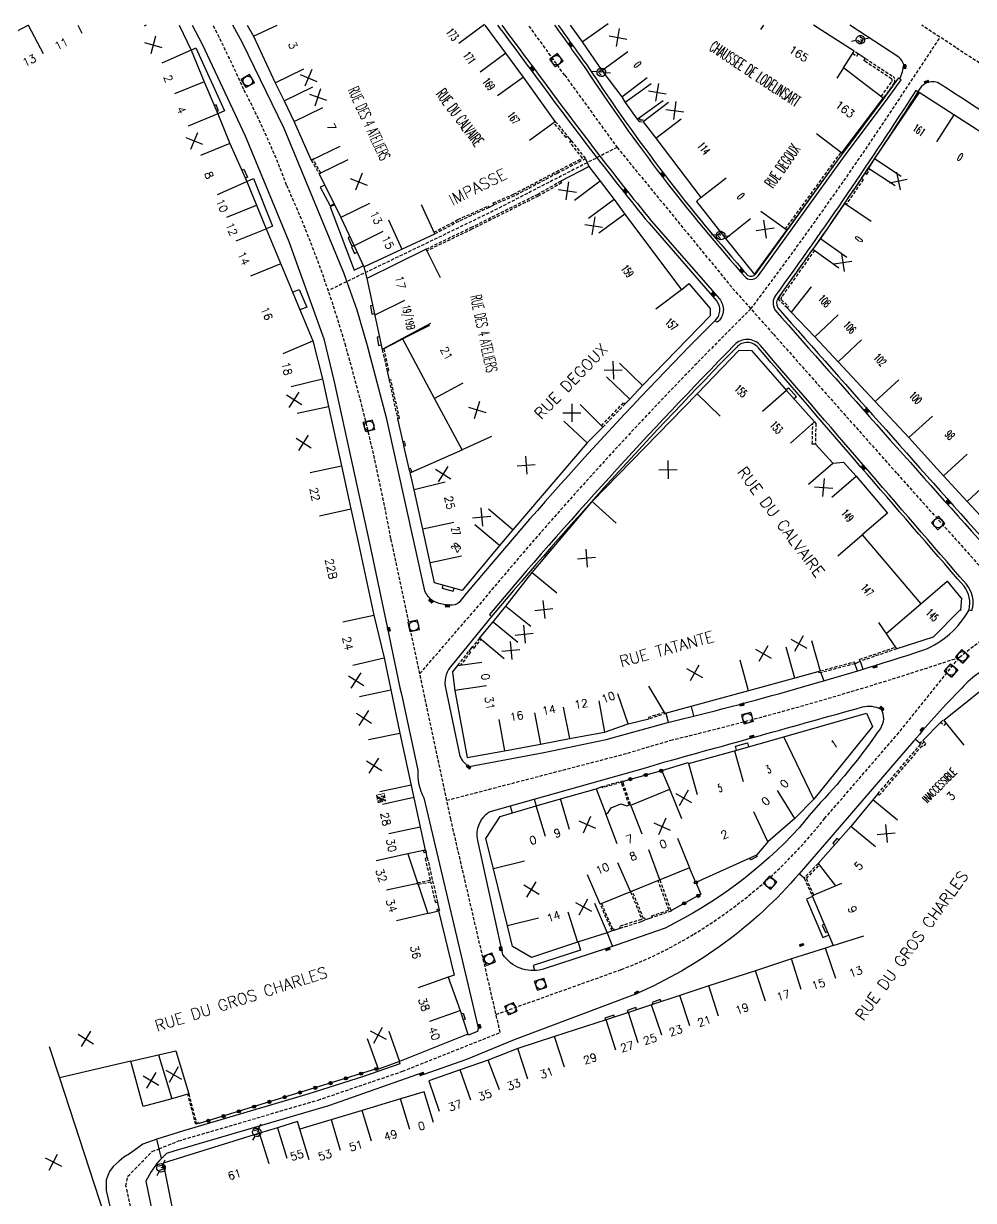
# Model space of a CAD drawing. Header units: millimetres. Extents: x 156998 to 158000, y 123000 to 124000.
# Drawn here: x 157348.8 to 157497.2, y 123816.4 to 124000.3 of the extents above; entities that cross this region are included whole.
import ezdxf
from ezdxf.enums import TextEntityAlignment as Align

# ---------------------------------------------------------------- set-up
doc = ezdxf.new("R2010")
doc.units = ezdxf.units.MM
doc.linetypes.add('DASHED', pattern=[0.75, 0.5, -0.25])
doc.layers.get('0').update_dxf_attribs({"linetype": 'CONTINUOUS'})
for name, color, linetype in [('W0001', 6, 'DASHED'), ('W0008', 7, 'CONTINUOUS'), ('W0100', 7, 'CONTINUOUS'), ('W0112', 1, 'DASHED'), ('W0322', 7, 'CONTINUOUS'), ('W0334', 7, 'CONTINUOUS'), ('W0400', 7, 'CONTINUOUS'), ('W0420', 7, 'CONTINUOUS'), ('W0471', 7, 'CONTINUOUS'), ('W0984', 7, 'CONTINUOUS'), ('W0989', 7, 'CONTINUOUS'), ('W0991', 7, 'CONTINUOUS'), ('W1102', 7, 'CONTINUOUS')]:
    doc.layers.add(name, color=color, linetype=linetype)
doc.styles.get("Standard").update_dxf_attribs({"font": 'romans.shx', "width": 0.85})

# ---------------------------------------------------------------- blocks, each defined once
blk = doc.blocks.new('t991o')
at = {"color": 0, "linetype": 'Continuous'}
for p, q in [((-1, 1), (1, -1)), ((-1, -1), (1, 1))]:
    blk.add_line(p, q, dxfattribs=at)
blk = doc.blocks.new('T420')
for p, q in [((0.75, 0.75), (-0.75, 0.75)), ((-0.75, 0.75), (-0.75, -0.75)), ((0.75, 0.75), (0.75, -0.75)), ((0.75, -0.75), (-0.75, -0.75))]:
    blk.add_line(p, q)
blk.add_ellipse((0, 0), major_axis=(-0.53, 0.53), ratio=1, start_param=3.926991, end_param=10.210176)
blk = doc.blocks.new('T400')
for p, q in [((-0.15, 0.3), (0.15, 0.3)), ((-0.15, -0.25), (-0.15, 0.3)), ((-0.15, 0.15), (0.15, 0.15)), ((-0.15, 0), (0.15, 0)), ((0.15, 0.3), (0.15, -0.25)), ((-0.15, -0.15), (0.15, -0.15)), ((-0.15, -0.25), (-0.15, -0.3)), ((-0.15, -0.3), (0.15, -0.3)), ((0.15, -0.3), (0.15, -0.25))]:
    blk.add_line(p, q)
blk = doc.blocks.new('T471')
for p, q in [((-0.333334, 0.333334), (-0.333334, -0.333334)), ((-0.333334, 0.333334), (0.333334, 0.333334)), ((-0.333334, 0), (0, 0)), ((0.500001, 0.500001), (1.000002, 1.000002)), ((-0.500001, -0.500001), (-1.000002, -1.000002)), ((-0.333334, -0.333334), (0.333334, -0.333334))]:
    blk.add_line(p, q)
blk.add_ellipse((0, 0), major_axis=(0.471405, 0.471405), ratio=1, start_param=5.4977871438, end_param=11.780972451)
blk = doc.blocks.new('t322o')
at = {"color": 0, "linetype": 'Continuous'}
for radius in [0.25, 0.15]:
    blk.add_circle((0, 0), radius, dxfattribs=at)

msp = doc.modelspace()

# ---------------------------------------------------------------- linework, layer by layer
at = {"layer": 'W0001'}
for points in [[(157427.69, 124000, -0.000309), (157433.36, 123992.17), (157441.52, 123980.91), (157459.59, 123958.88), (157459.59, 123958.88), (157465.96, 123951.71, 0.000627), (157485.27, 123929.95, 0.000765), (157499.83, 123913.66), (157506.58, 123904.89), (157516.65, 123891.88), (157522.99, 123881.27), (157531.59, 123864.48), (157540.58, 123845.11), (157548.16, 123827.07), (157557.81, 123801.87), (157569.12, 123759.39), (157577.26, 123729.02), (157594.43, 123663.71, -0.08552)], [(157380.96, 123741.47), (157369.51, 123797.13), (157364.79, 123818.66), (157365.07, 123820.15), (157366.18, 123821.26), (157368.9, 123824.05), (157369.98, 123824.45), (157373.02, 123825.68), (157394.81, 123832.07), (157408.01, 123836.56), (157423.27, 123842.63), (157415.55, 123875.94), (157413.69, 123884.71), (157411.19, 123896.47, 0.002419), (157406.17, 123919.82, 0.02491), (157399.12, 123949.87, 0.036165), (157389.89, 123975.03, 0.03082), (157383.19, 123989.96, 0.01169), (157378.41, 124000, 0.033454)], [(157868.78, 123588.28), (157858.63, 123599.5), (157841.63, 123618.69, -0.062169), (157821.64, 123647.84), (157815, 123660.56), (157808.58, 123672.9, -0.001348), (157789.77, 123708.89, -0.000594), (157769.93, 123746.82, 0.013791), (157751.49, 123781.3, 0.022105), (157720.52, 123829.05, 0.042704), (157692.7, 123862.24, 0.011239), (157689.15, 123865.41, 0.02672), (157673.93, 123877.84), (157655.13, 123891.58, 0.002976), (157617.51, 123916.09), (157607.9, 123922.54, 0.000448), (157537.07, 123968.65, 0.000873), (157494.44, 123996.5), (157489.14, 124000, -0.029405)], [(157410.72, 123898.69), (157419.14, 123908.45, -0.02482), (157462.44, 123955.68, 0.01667), (157487.07, 123990.63), (157492.01, 123998.11)], [(157449.89, 123888.28, 0.021703), (157495.04, 123901.25), (157504.03, 123908.34)], [(157422.61, 123845.45), (157442.21, 123852.47, 0.045704), (157453.5, 123857.96, 0.090247), (157473.95, 123876.03), (157485.27, 123889.13), (157495.04, 123901.25)]]:
    msp.add_lwpolyline(points, format="xyb", dxfattribs=at)
at = {"layer": 'W0001', "flags": 128}
for points in [[(157441.52, 123980.91), (157421.85, 123970.81), (157396.4, 123958.54)], [(157414.92, 123878.9), (157442.9, 123886.19), (157449.89, 123888.28)]]:
    msp.add_lwpolyline(points, dxfattribs=at)
at = {"layer": 'W0008'}
for points in [[(157375.14, 124000), (157376.69, 123997.04), (157383.4, 123982.69)], [(157407.47, 123838.07), (157407.59, 123837.74), (157401.9, 123835.74), (157393.21, 123832.96), (157373.76, 123827.26), (157369.61, 123825.95)], [(157369.61, 123825.95), (157367.44, 123825.16), (157366.06, 123824.2), (157365.32, 123823.67), (157364.47, 123823.14), (157363.73, 123822.51), (157362.77, 123821.66), (157362.24, 123820.92), (157361.93, 123820.28), (157361.71, 123819.54), (157361.68, 123817.93), (157366.68, 123796.54)]]:
    msp.add_lwpolyline(points, dxfattribs=at)
for points in [[(157417.09, 123910.15, -0.292393), (157415.75, 123909.4, -0.084009), (157413.73, 123909.66), (157412.81, 123910.03, -0.164804), (157411.51, 123911.62), (157405.54, 123938.45), (157402.55, 123949.9), (157400.9, 123955.48), (157398.82, 123961.33), (157389.53, 123983.86), (157382.98, 123997.23), (157381.5, 124000, -0.215785)], [(157423.51, 124000, -0.000359), (157430.03, 123991.24, 0.012637), (157446.87, 123969.44), (157457.51, 123957.24, -0.428604), (157457.17, 123953.58), (157456.8, 123953.83, 0.022771), (157417.09, 123910.15, -0.817672), (157417.09, 123910.15, -0.292393)], [(157431.76, 124000, 0.000272), (157436.69, 123993.1, 0.036592), (157461.68, 123960.52, 0.403977), (157463.61, 123960.87), (157477.16, 123979.7)], [(157477.16, 123979.7), (157483.65, 123988.29), (157485.94, 123991.46), (157485.7, 123991.63, 0.103956), (157486.32, 123993.85, 0.134223), (157485.57, 123995), (157477.89, 124000)], [(157383.4, 123982.69), (157390.25, 123966.21), (157395.7, 123951.01), (157396.4, 123948.21), (157397.34, 123944.26), (157402.82, 123919.07), (157405.6, 123906), (157407.6, 123896.49), (157407.85, 123895.5), (157410.41, 123883.63, 0.139307), (157411.31, 123879.27), (157419.83, 123843.36), (157419.7, 123842.78), (157418.26, 123842.18), (157418.2, 123842.34)], [(157501.39, 123900.34, 0.138879), (157495.42, 123896.44, 0.023293), (157487.87, 123888.11), (157474.94, 123873.16), (157469.97, 123867.42, -0.114378), (157444.41, 123848.63), (157425.45, 123841.49), (157418, 123838.42), (157411.34, 123836.04), (157411.22, 123836.36), (157396.42, 123831.18), (157372.28, 123824.1), (157371.14, 123823.7, 0.019986), (157370.35, 123822.95, 0.448145)], [(157370.35, 123822.95, 0.079876), (157367.89, 123819.38), (157372.35, 123797.71)]]:
    msp.add_lwpolyline(points, format="xyb", dxfattribs=at)
for points in [[(157491.62, 123991.07, 0.390839), (157488.54, 123989.59), (157488.2, 123989.8, -0.014502), (157466.29, 123957.79, 0.290879), (157466.18, 123955.53, 0.00179), (157500.11, 123917.38), (157500.54, 123917.73, 0.309953), (157503.68, 123918.02, 0.008896), (157535.29, 123959.36, 0.394856), (157533.9, 123963.44, 0.000866)], [(157415.77, 123900.04, 0.236406), (157414.67, 123896.74), (157416.98, 123885.79, 0.158871), (157418.42, 123884.19), (157430.06, 123886.36), (157439.81, 123888.4), (157449.23, 123891.01, 0.019844), (157489.48, 123902.39, 0.172755), (157496.52, 123908.68), (157496.96, 123908.56, 0.26054), (157496.12, 123912.65, -0.001195), (157463.92, 123949.96, 0.445242), (157459.88, 123950.05, 0.018832), (157421.57, 123907.94), (157421.9, 123907.6), (157415.77, 123900.04)], [(157473.34, 123878.57), (157471.57, 123876.52), (157469.96, 123874.57, -0.093216), (157449.02, 123858.94), (157440.2, 123855.85), (157429.81, 123852.47, -0.32188), (157423.7, 123854.83), (157419.78, 123872.61, -0.307994), (157421.55, 123877.1), (157445.99, 123883.98), (157448.02, 123884.61, 0.000156), (157479.88, 123893.48, -0.200054), (157482.77, 123893.12, -0.280463), (157482.67, 123890.14, -0.039283)]]:
    msp.add_lwpolyline(points, format="xyb", close=True, dxfattribs=at)
at = {"layer": 'W0100'}
for points in [[(157312.34, 123974.31), (157309.95, 123978.7), (157315.41, 123981.67), (157318.47, 123983.31), (157322.02, 123985.34), (157339.83, 123995.21), (157341.66, 123991.25), (157345.99, 123993.53), (157343.91, 123997.09), (157349.52, 123999.99)], [(157349.52, 123999.99), (157349.54, 124000)], [(157373.09, 124000), (157374.98, 123996.11), (157377.01, 123991.15), (157379.12, 123986.15), (157381.03, 123981.54)], [(157383.74, 124000), (157384.71, 123998.27), (157388.1, 123991), (157389.52, 123988.16), (157391.09, 123984.92), (157393.75, 123978.92), (157398.25, 123981.11)], [(157427.82, 123982.04), (157431.88, 123984.95), (157426.89, 123991.9), (157424.12, 123995.61), (157420.91, 124000)], [(157434.21, 124000), (157436.05, 123997.39), (157439.15, 123992.94), (157442.26, 123988.82), (157446.25, 123991.83)], [(157472.67, 123983.08), (157476.66, 123980.06), (157483.12, 123988.6), (157480.32, 123990.74), (157476.89, 123993.36), (157478.55, 123995.95), (157472.22, 124000)], [(157446.86, 123990.84), (157442.8, 123987.92), (157444.69, 123985.3), (157448.75, 123988.21)], [(157502.97, 123918.72), (157507.86, 123924.97), (157512.9, 123931.94), (157518.43, 123939.2), (157522.84, 123944.7), (157528.43, 123951.85), (157533.76, 123958.6), (157533.42, 123960.63), (157524.65, 123966.17), (157520.21, 123969.08), (157515.31, 123972.26), (157509.85, 123975.8), (157505.82, 123978.39), (157501.58, 123981.18), (157494.16, 123985.99), (157488.73, 123989.49), (157481.77, 123979.15), (157480.8, 123977.68), (157484.98, 123974.94)], [(157449.58, 123987.94), (157445.61, 123984.9), (157447.57, 123982.35), (157454.63, 123973.1), (157453.92, 123972.47), (157458.47, 123966.69), (157463, 123961.06), (157468.05, 123967.96), (157464.01, 123970.91)], [(157381.03, 123981.54), (157383.67, 123975.6), (157386.67, 123968.19), (157394, 123950.66), (157395.48, 123944.73), (157396.42, 123940.45), (157398.46, 123931.16), (157399.91, 123924.41), (157401, 123919.51), (157403.54, 123907.84), (157405.11, 123901.17), (157406.19, 123896.15), (157407.57, 123889.41), (157411.52, 123871.11), (157408.81, 123870.53), (157411.94, 123861.23), (157413.62, 123861.64), (157416.06, 123851.58), (157415.15, 123851.26), (157416.99, 123846.07), (157418.2, 123842.34), (157407.53, 123838.09), (157404.24, 123836.91), (157402.55, 123841.62)], [(157399.47, 123978.97), (157394.98, 123976.76), (157398.34, 123969.95), (157400.43, 123965.55), (157401.94, 123962.26), (157407.91, 123965.03), (157413.04, 123967.38), (157410.96, 123971.93)], [(157432.7, 123975.62), (157437.14, 123977.92), (157438.89, 123975.61), (157441.05, 123972.77), (157442.72, 123970.48), (157451.59, 123958.63), (157452.75, 123959.62), (157456.07, 123955.76), (157456.1, 123954.6), (157445.52, 123943.7), (157443.51, 123941.59), (157439.89, 123945.04)], [(157481.21, 123969.34), (157477.08, 123972.15), (157473.33, 123966.65), (157472.14, 123965), (157476.19, 123962.07)], [(157413.92, 123960.54), (157411.69, 123965.01), (157402.43, 123960.4), (157404.84, 123949.32), (157407.74, 123950.85)], [(157471.84, 123959.1), (157468.74, 123955.18), (157472.43, 123951.32), (157476.07, 123947.42), (157481.88, 123941.2), (157487.13, 123935.56), (157492.53, 123929.6), (157496.21, 123925.6), (157502.67, 123918.63), (157502.83, 123918.83), (157502.97, 123918.72)], [(157435.75, 123940.73), (157439.3, 123937.21), (157436.87, 123934.76), (157425.23, 123921.15), (157423.15, 123918.71), (157417.31, 123911.67), (157413.02, 123912.85), (157411.15, 123921.24), (157409.83, 123927.38), (157409.18, 123930.09), (157409.38, 123930.14), (157417.34, 123933.63), (157413.02, 123941.68), (157407.98, 123951.03), (157404.84, 123949.32)], [(157423.88, 123901.02), (157420.03, 123904.21), (157422.14, 123906.77), (157424.14, 123909.23), (157428.26, 123914.48), (157437.66, 123925.56), (157454.02, 123942.39), (157460.58, 123949.23), (157462.55, 123949.18), (157467.99, 123942.94), (157472.37, 123938.01), (157468.64, 123934.69)], [(157471.45, 123928.31), (157475.25, 123931.56), (157476.93, 123931.75), (157478.88, 123929.52), (157483.8, 123923.75), (157479.82, 123920.35), (157489, 123909.6), (157493.12, 123913.12), (157495.24, 123910.55), (157495.37, 123910.54), (157495.19, 123908.54), (157495.06, 123908.57), (157490.93, 123904.4), (157485.25, 123902.57), (157482.41, 123906.69)], [(157471.9, 123903.89), (157473.24, 123899.07), (157469.3, 123897.99), (157462.09, 123895.99), (157449.05, 123892.47), (157446.47, 123896.75)], [(157415.83, 123898.94), (157416.63, 123899.97)], [(157415.83, 123898.94), (157416.19, 123896.05), (157418.08, 123885.57), (157423.96, 123886.62), (157429.54, 123887.67), (157434.07, 123888.55), (157439.56, 123889.54), (157443.26, 123890.82), (157441.63, 123895.54)], [(157416.63, 123899.98), (157420.37, 123900.47)], [(157495.74, 123887.51), (157492.61, 123891.42), (157501.83, 123898.8), (157504.71, 123898.46), (157512.73, 123887.37), (157519.07, 123874.55), (157520.77, 123871.3), (157522.33, 123867.94), (157523.91, 123864.87), (157526.44, 123859.68), (157529, 123854.46), (157533.17, 123845.95), (157535.43, 123840.95), (157537.96, 123835.66), (157539.5, 123832.4), (157542.78, 123823.31), (157544.73, 123817.85), (157546.59, 123812.67), (157548.22, 123807.92), (157549.9, 123803.03)], [(157437.98, 123862.8), (157440, 123858.2), (157435.36, 123856.72), (157428.13, 123854.32), (157425.2, 123856.05), (157424.4, 123859.3), (157422.21, 123868.21), (157421.02, 123872.92), (157423.25, 123876.38), (157428.91, 123878.03), (157432.71, 123879.13), (157438.27, 123880.7), (157439.75, 123876.78), (157440.06, 123876.9), (157440.58, 123877.72), (157442.11, 123878.32), (157443.04, 123878.02), (157443.62, 123878.24), (157443.66, 123878.13), (157449.78, 123880.62), (157448.51, 123883.53), (157452.62, 123884.78), (157452.67, 123884.63), (157452.67, 123884.63), (157459.88, 123886.64), (157467.58, 123888.81), (157480.5, 123892.53), (157481.46, 123890.45), (157472.29, 123879.06)], [(157472.29, 123879.06), (157469.33, 123876.06), (157465.06, 123872.39), (157463.29, 123870.31), (157453.83, 123866.07), (157452.86, 123868.34), (157438.9, 123862.67), (157436.89, 123867.26)], [(157485.34, 123875.81), (157481.48, 123878.99), (157478.03, 123874.82), (157472.94, 123869.03), (157475.66, 123865.52)], [(157476.6, 123865.92), (157472, 123863.97), (157475.29, 123856.19), (157474.09, 123855.79), (157468.79, 123854.11), (157463.16, 123852.27), (157455.85, 123849.91), (157451.31, 123848.39), (157446.93, 123846.92), (157443.29, 123845.73), (157439.8, 123844.6), (157431.77, 123841.97), (157426.02, 123840.1), (157421.36, 123838.3), (157417.03, 123836.8), (157412.09, 123835.06), (157413.75, 123830.34)], [(157372.58, 123839.77), (157374.59, 123833.02), (157371.95, 123832.23), (157367.46, 123831.03), (157365.53, 123838.12), (157354.39, 123835.51), (157363.73, 123806.95), (157367.71, 123789.92), (157351.4, 123786.12), (157354.4, 123776.79), (157359, 123762.47), (157354, 123761.7)], [(157412.82, 123828.58), (157411.39, 123833.35), (157407.7, 123832.25), (157401.71, 123830.42), (157391.96, 123827.52), (157391.59, 123828.71), (157388.44, 123827.74), (157389.92, 123822.96)], [(157387.14, 123822.1), (157385.66, 123826.87), (157370.59, 123822.19), (157373.96, 123805.22), (157378.88, 123806.15)]]:
    msp.add_lwpolyline(points, dxfattribs=at)
at = {"layer": 'W0112'}
for p, q in [((157413.41, 123861.88), (157413.7, 123861.94)), ((157413.47, 123861.6), (157413.41, 123861.88)), ((157413.77, 123861.67), (157413.47, 123861.6)), ((157413.7, 123861.94), (157413.77, 123861.67))]:
    msp.add_line(p, q, dxfattribs=at)
for points in [[(157478.32, 123995.61), (157478.97, 123995.18), (157479.2, 123995.53), (157478.55, 123995.95)], [(157432.16, 123976.84), (157425.48, 123973.32), (157422.29, 123971.95), (157422.17, 123972.23), (157425.35, 123973.59), (157432.02, 123977.11), (157436.14, 123979.24), (157434.13, 123981.76), (157434.37, 123981.95), (157436.6, 123979.14)], [(157395.25, 123976.89), (157394.02, 123979.05), (157393.75, 123978.92), (157394.98, 123976.76)], [(157432.85, 123975.35), (157429.22, 123973.3), (157418.81, 123968.11), (157411.82, 123964.75), (157411.69, 123965.01), (157418.68, 123968.38), (157429.08, 123973.57), (157432.7, 123975.62)], [(157407.53, 123938.58), (157406.18, 123944.61), (157405.89, 123944.55), (157407.24, 123938.52)], [(157408.47, 123934.33), (157408.33, 123934.94), (157408.04, 123934.87), (157408.17, 123934.26)], [(157409.47, 123930.17), (157409.3, 123930.76), (157409.01, 123930.68), (157409.18, 123930.09)], [(157488.95, 123887.62), (157488.82, 123887.74), (157489.3, 123888.24), (157489.79, 123887.76), (157489.31, 123887.27), (157489.16, 123887.41), (157482.48, 123879.69), (157482.26, 123879.89)], [(157411.87, 123869.94), (157412.7, 123866.31), (157413.49, 123862.92), (157413.19, 123862.86), (157412.43, 123866.11), (157410.42, 123865.74), (157410.33, 123866.03), (157412.37, 123866.41), (157411.58, 123869.87)], [(157411.6, 123871.13), (157411.68, 123870.77), (157411.39, 123870.7), (157411.31, 123871.07)], [(157472.27, 123864.08), (157471.12, 123866.68), (157473.13, 123868.79), (157472.95, 123869.03), (157470.76, 123866.74), (157472, 123863.97)], [(157448.2, 123866.45), (157449.97, 123861.59), (157447.04, 123860.57), (157446.95, 123860.83), (157449.61, 123861.76), (157447.93, 123866.35)], [(157443.64, 123864.6), (157445.38, 123860.32), (157445.32, 123860.29), (157441.9, 123859.19), (157442, 123858.9), (157445.42, 123860.01), (157445.97, 123860.22), (157445.87, 123860.5), (157445.66, 123860.42), (157443.92, 123864.71)]]:
    msp.add_lwpolyline(points, close=True, dxfattribs=at)
msp.add_lwpolyline([(157482.79, 123988.86), (157484.49, 123991.2, 0.389918), (157484.41, 123991.63), (157480.09, 123994.44), (157480.32, 123994.79), (157484.65, 123991.98, -0.403304), (157484.83, 123990.97), (157483.12, 123988.6)], format="xyb", close=True, dxfattribs=at)
for points in [[(157444.93, 123985.47), (157445.12, 123985.22), (157445.98, 123985.18)], [(157431.88, 123984.95), (157433.8, 123982.62), (157433.56, 123982.43), (157431.64, 123984.78)], [(157444.69, 123985.3), (157444.96, 123984.93), (157445.61, 123984.9)], [(157467.81, 123968.14), (157476.55, 123980.15)], [(157468.05, 123967.96), (157476.79, 123979.97), (157476.66, 123980.06)], [(157480.8, 123977.68), (157480.3, 123976.9), (157480.55, 123976.74), (157481.05, 123977.51)], [(157477.08, 123972.15), (157479.74, 123976.08), (157479.99, 123975.91), (157477.33, 123971.99)], [(157412.9, 123967.64), (157416.66, 123969.62), (157421.39, 123971.77), (157421.51, 123971.5), (157416.79, 123969.35), (157413.04, 123967.38)], [(157472.38, 123964.82), (157467.24, 123957.55), (157467.14, 123957.22), (157467.19, 123957.14), (157468.32, 123956.03), (157468.11, 123955.82), (157466.96, 123956.95), (157466.81, 123957.16), (157466.96, 123957.68), (157472.14, 123965)], [(157404.84, 123949.32), (157405.58, 123945.96), (157405.87, 123946.03), (157405.12, 123949.46)], [(157439.08, 123937.42), (157442.56, 123941.02), (157442.77, 123940.82), (157439.3, 123937.21)], [(157472.37, 123938.01), (157472.59, 123937.76), (157472.51, 123934.55), (157472.03, 123934.56), (157472.1, 123937.59), (157472.01, 123937.69)], [(157475.26, 123931.54), (157475.25, 123931.56)], [(157420.03, 123904.21), (157418.94, 123902.88), (157419.18, 123902.69), (157420.26, 123904.02)], [(157485.25, 123902.57), (157479.53, 123900.63), (157479.43, 123900.92), (157485.07, 123902.83)], [(157416.63, 123899.97), (157418.41, 123902.22), (157418.64, 123902.04), (157417.06, 123900.03)], [(157473.19, 123899.23), (157473.26, 123899.13), (157473.32, 123899.12), (157478.59, 123900.53), (157478.67, 123900.24), (157473.35, 123898.82), (157473.1, 123898.84), (157472.98, 123899)], [(157488.82, 123887.74), (157489.3, 123888.24), (157489.51, 123888.03), (157489.03, 123887.54)], [(157442.27, 123881.52), (157442.21, 123881.7), (157439.24, 123880.83), (157439.18, 123881.04), (157442.35, 123881.96), (157442.48, 123881.59)], [(157443.42, 123878.17), (157442.27, 123881.52)], [(157443.62, 123878.24), (157442.48, 123881.59)], [(157439.08, 123862.75), (157440.8, 123858.82), (157440.97, 123858.89), (157441.08, 123858.61), (157440.74, 123858.48), (157438.9, 123862.67)], [(157449.7, 123861.5), (157449.7, 123861.5)], [(157374.59, 123833.02), (157375.8, 123828.46), (157376.15, 123828.58), (157376.19, 123828.43), (157375.7, 123828.27), (157374.45, 123832.98)]]:
    msp.add_lwpolyline(points, dxfattribs=at)
at = {"layer": 'W0112', "flags": 128}
for points in [[(157448.94, 123892.64), (157446.43, 123891.83), (157446.49, 123891.64), (157449.05, 123892.47)], [(157492.08, 123891.07), (157492.55, 123891.57), (157492.66, 123891.46), (157492.61, 123891.42), (157492.95, 123890.99), (157492.57, 123890.6)]]:
    msp.add_lwpolyline(points, close=True, dxfattribs=at)
at = {"layer": 'W0322'}
for points in [[(157443.6, 123882.2), (157448.51, 123883.53)], [(157453.83, 123866.07), (157454.63, 123864.21), (157449.95, 123861.65)], [(157403.93, 123836.92), (157376.22, 123828.39)]]:
    msp.add_lwpolyline(points, dxfattribs=at)
at = {"layer": 'W0334'}
for p, q in [((157436.6, 123979.14), (157437.14, 123977.92)), ((157479.74, 123976.08), (157480.3, 123976.9)), ((157472.51, 123934.55), (157475.25, 123931.56)), ((157418.41, 123902.22), (157418.94, 123902.88)), ((157492.08, 123891.07), (157489.3, 123888.24)), ((157470.76, 123866.74), (157469.97, 123867.42)), ((157441.08, 123858.61), (157442, 123858.9))]:
    msp.add_line(p, q, dxfattribs=at)
for points in [[(157422.86, 124000, -0.000372), (157429.61, 123990.92, 0.01264), (157446.47, 123969.1), (157457.11, 123956.89, -0.374469), (157456.8, 123953.83)], [(157432.34, 124000, 0.000261), (157437.08, 123993.37, 0.036541), (157461.98, 123960.88, 0.387492), (157463.23, 123961.15), (157476.3, 123979.3)], [(157488.54, 123989.59, -0.014295), (157466.74, 123957.46, 0.280911), (157466.64, 123955.85, 0.001769), (157500.54, 123917.73)], [(157496.52, 123908.68, 0.228636), (157495.75, 123912.33, -0.001195), (157463.56, 123949.65, 0.445838), (157460.23, 123949.72, 0.018688), (157421.9, 123907.6)]]:
    msp.add_lwpolyline(points, format="xyb", dxfattribs=at)
for points in [[(157375.06, 123996.15), (157375.72, 123996.48), (157380.18, 123986.61), (157379.12, 123986.15)], [(157480.32, 123994.79), (157479.2, 123995.53)], [(157476.3, 123979.3), (157476.79, 123979.97), (157483.25, 123988.58), (157485.54, 123991.75), (157485.7, 123991.63)], [(157378.97, 123986.5), (157379.24, 123986.61), (157378.89, 123987.55), (157378.59, 123987.42)], [(157442.26, 123988.82), (157442.8, 123987.92)], [(157433.8, 123982.62), (157434.37, 123981.95)], [(157382.88, 123977.37), (157383.22, 123977.52), (157383.79, 123976.28), (157383.44, 123976.12)], [(157383.68, 123975.57), (157384.73, 123976.04), (157387.69, 123968.59), (157386.68, 123968.17)], [(157395.84, 123975.01), (157395.15, 123974.67), (157396.67, 123971.78), (157397.29, 123972.08)], [(157397.37, 123971.92), (157396.72, 123971.6), (157400.42, 123961.74), (157401.87, 123962.4)], [(157421.51, 123971.5), (157422.29, 123971.95)], [(157399.78, 123966.92), (157399.5, 123966.79), (157400.09, 123965.45), (157400.41, 123965.59)], [(157400.43, 123965.53), (157400.05, 123965.36), (157400.49, 123964.34), (157400.9, 123964.52)], [(157401.94, 123962.26), (157402.43, 123960.4)], [(157390.82, 123958.27), (157391.87, 123958.71), (157393.07, 123955.96), (157391.97, 123955.51)], [(157403.34, 123956.21), (157402.98, 123956.13), (157403.21, 123954.85), (157403.62, 123954.94)], [(157468.11, 123955.82), (157468.74, 123955.18)], [(157404.4, 123951.33), (157404.04, 123951.25), (157404.26, 123949.98), (157404.67, 123950.08)], [(157405.58, 123945.96), (157405.89, 123944.55)], [(157467.92, 123943.01), (157468.29, 123943.34), (157469.56, 123941.94), (157469.17, 123941.6)], [(157443.51, 123941.59), (157442.77, 123940.82)], [(157407.24, 123938.52), (157408.04, 123934.87)], [(157408.17, 123934.26), (157409.01, 123930.68)], [(157414.3, 123912.5), (157414.18, 123912.06), (157415.94, 123911.55), (157416.06, 123912.02)], [(157479.11, 123899.12), (157478.67, 123900.24), (157479.53, 123900.63), (157479.94, 123899.38)], [(157473.35, 123898.82), (157473.84, 123897.56)], [(157453.08, 123893.55), (157453.45, 123892.09)], [(157443.26, 123890.82), (157446.49, 123891.64)], [(157449.13, 123892.49), (157449.52, 123891.09)], [(157488.15, 123888.46), (157488.89, 123887.82)], [(157460.21, 123886.73), (157460.04, 123887.34), (157461.89, 123887.85), (157462.06, 123887.25)], [(157438.27, 123880.7), (157439.18, 123881.04)], [(157442.38, 123881.86), (157443.6, 123882.2)], [(157428.59, 123879.09), (157428.91, 123878.03)], [(157482.26, 123879.89), (157481.48, 123878.99)], [(157424.83, 123877.99), (157425.15, 123876.93)], [(157476.17, 123872.7), (157475.88, 123872.95), (157475.22, 123872.22), (157475.52, 123871.96)], [(157463.29, 123870.31), (157463.41, 123870.12), (157462.42, 123869.58), (157462.29, 123869.86)], [(157413.49, 123862.92), (157413.7, 123861.94)], [(157472.04, 123863.85), (157471.13, 123863.47), (157473.69, 123857.47), (157474.59, 123857.85)], [(157447.04, 123860.57), (157445.97, 123860.22)], [(157440.74, 123858.48), (157440, 123858.2), (157440.82, 123856.07)], [(157473.89, 123859.51), (157473.57, 123859.37), (157474.1, 123858.22), (157474.38, 123858.34)], [(157435.45, 123856.75), (157435.8, 123855.48), (157428.42, 123853.08), (157428.61, 123852.29)], [(157448.4, 123847.41), (157448.28, 123847.77), (157447.01, 123847.29), (157447.11, 123846.98)], [(157417.16, 123845.54), (157417.46, 123845.64), (157417.81, 123844.72), (157417.47, 123844.6)], [(157444.57, 123846.15), (157444.44, 123846.53), (157443.12, 123846.04), (157443.22, 123845.71)], [(157441.1, 123845.02), (157441, 123845.33), (157439.63, 123844.85), (157439.72, 123844.57)], [(157404.24, 123836.91), (157403.93, 123836.92)], [(157388.44, 123827.74), (157385.66, 123826.87)], [(157370.35, 123822.95), (157369.61, 123825.95)]]:
    msp.add_lwpolyline(points, dxfattribs=at)
at = {"layer": 'W0334', "flags": 128}
msp.add_lwpolyline([(157411.87, 123869.94), (157411.68, 123870.77)], dxfattribs=at)
at = {"layer": 'W1102'}
for p, q in [((157420.82, 124000.11), (157416.79, 123997.15)), ((157436.05, 123997.39), (157440.14, 124000.26)), ((157349.52, 123999.99), (157351.85, 123995.57)), ((157357.25, 124000), (157357.91, 123998.75)), ((157367.94, 124000), (157367.61, 123999.84)), ((157384.71, 123998.27), (157388.43, 124000)), ((157464.01, 123999.32), (157464.45, 124000)), ((157374.98, 123996.11), (157370.41, 123994.07)), ((157424.12, 123995.61), (157420.11, 123992.64)), ((157439.15, 123992.94), (157443.2, 123995.88)), ((157388.1, 123991), (157392.6, 123993.17)), ((157476.89, 123993.36), (157475.86, 123991.74)), ((157377.01, 123991.15), (157372.39, 123989.25)), ((157426.89, 123991.9), (157422.86, 123988.95)), ((157389.52, 123988.16), (157393.99, 123990.38)), ((157379.12, 123986.15), (157374.5, 123984.23)), ((157391.08, 123984.94), (157395.57, 123987.13)), ((157447.57, 123982.35), (157451.54, 123985.39)), ((157494.16, 123985.99), (157491.44, 123981.79)), ((157381.03, 123981.54), (157376.41, 123979.62)), ((157481.77, 123979.15), (157485.93, 123976.39)), ((157379.1, 123973.56), (157383.67, 123975.6)), ((157438.89, 123975.61), (157434.88, 123972.62)), ((157454.63, 123973.1), (157458.6, 123976.14)), ((157441.05, 123972.77), (157437.04, 123969.78)), ((157380.53, 123970.02), (157385.17, 123971.89)), ((157402.83, 123972.16), (157398.34, 123969.95)), ((157405.8, 123969.57), (157407.91, 123965.03)), ((157442.72, 123970.48), (157438.7, 123967.51)), ((157458.47, 123966.69), (157462.38, 123969.81)), ((157382.03, 123966.31), (157386.67, 123968.19)), ((157404.91, 123967.76), (157400.43, 123965.55)), ((157473.33, 123966.65), (157477.42, 123963.77)), ((157384.32, 123960.85), (157388.89, 123962.7)), ((157451.59, 123958.63), (157447.59, 123955.63)), ((157408.29, 123956.99), (157403.67, 123954.69)), ((157472.43, 123951.32), (157476.06, 123954.75)), ((157412.21, 123953.08), (157407.74, 123950.85)), ((157412.38, 123953.4), (157407.98, 123951.03)), ((157389.34, 123948.7), (157394, 123950.66)), ((157476.07, 123947.42), (157479.72, 123950.83)), ((157445.52, 123943.7), (157441.92, 123947.17)), ((157390.62, 123943.53), (157395.48, 123944.73)), ((157417.43, 123944.05), (157413.02, 123941.68)), ((157481.88, 123941.2), (157485.54, 123944.61)), ((157454.02, 123942.39), (157457.62, 123938.92)), ((157467.99, 123942.94), (157464.23, 123939.63)), ((157391.54, 123939.37), (157396.42, 123940.45)), ((157436.87, 123934.76), (157433.19, 123938.15)), ((157487.13, 123935.56), (157490.82, 123938.94)), ((157421.89, 123935.72), (157417.34, 123933.63)), ((157492.53, 123929.6), (157496.22, 123932.97)), ((157393.57, 123930.09), (157398.46, 123931.16)), ((157414.67, 123928.61), (157409.83, 123927.38)), ((157475.08, 123926.27), (157478.88, 123929.52)), ((157496.21, 123925.6), (157499.88, 123928.99)), ((157437.66, 123925.56), (157441.36, 123922.19)), ((157395.03, 123923.36), (157399.91, 123924.41)), ((157425.23, 123921.15), (157421.43, 123924.4)), ((157416.04, 123922.3), (157411.15, 123921.24)), ((157423.15, 123918.71), (157419.32, 123921.92)), ((157476.02, 123917.1), (157479.82, 123920.35)), ((157417.21, 123917.02), (157412.35, 123915.98)), ((157428.26, 123914.48), (157432.14, 123911.32)), ((157424.14, 123909.23), (157428.05, 123906.11)), ((157483.59, 123904.98), (157489, 123909.6)), ((157398.65, 123906.78), (157403.54, 123907.84)), ((157422.14, 123906.77), (157426.01, 123903.6)), ((157469.3, 123897.99), (157467.96, 123902.8)), ((157400.24, 123900.03), (157405.11, 123901.17)), ((157462.09, 123895.99), (157460.77, 123900.81)), ((157401.3, 123895.11), (157406.19, 123896.15)), ((157421.13, 123896.8), (157416.19, 123896.05)), ((157433.12, 123893.45), (157434.07, 123888.55)), ((157438.67, 123894.46), (157439.56, 123889.54)), ((157428.61, 123892.58), (157429.54, 123887.67)), ((157423.04, 123891.53), (157423.96, 123886.62)), ((157402.67, 123888.4), (157407.57, 123889.41)), ((157472.29, 123879.06), (157467.58, 123888.81)), ((157459.88, 123886.64), (157461.23, 123881.83)), ((157452.67, 123884.63), (157454.02, 123879.82)), ((157409.33, 123881.27), (157404.44, 123880.22)), ((157451.66, 123875.99), (157449.78, 123880.62)), ((157409.75, 123879.32), (157404.86, 123878.26)), ((157434.1, 123874.33), (157432.71, 123879.13)), ((157430.32, 123873.23), (157428.91, 123878.03)), ((157445.44, 123873.59), (157443.66, 123878.13)), ((157441.53, 123872.11), (157439.75, 123876.78)), ((157410.75, 123874.7), (157405.86, 123873.64)), ((157481.89, 123871.63), (157478.03, 123874.82)), ((157450.97, 123872.98), (157452.86, 123868.34)), ((157408.81, 123870.53), (157403.9, 123869.46)), ((157448.2, 123866.45), (157446.48, 123871.15)), ((157427.07, 123869.41), (157422.21, 123868.21)), ((157441.59, 123869.16), (157443.64, 123864.6)), ((157410.37, 123865.89), (157405.49, 123864.83)), ((157411.94, 123861.23), (157407.06, 123860.05)), ((157429.26, 123860.5), (157424.4, 123859.3)), ((157433.85, 123861.49), (157435.36, 123856.72)), ((157475.29, 123856.19), (157480.07, 123857.73)), ((157475.69, 123851.05), (157474.09, 123855.79)), ((157470.29, 123849.34), (157468.79, 123854.11)), ((157415.15, 123851.26), (157410.44, 123849.59)), ((157464.72, 123847.52), (157463.16, 123852.27)), ((157457.39, 123845.15), (157455.85, 123849.91)), ((157452.9, 123843.65), (157451.31, 123848.39)), ((157412.27, 123844.4), (157416.99, 123846.07)), ((157444.84, 123840.98), (157443.29, 123845.73)), ((157448.52, 123842.18), (157446.93, 123846.92)), ((157441.34, 123839.84), (157439.8, 123844.6)), ((157405.84, 123842.8), (157407.53, 123838.09)), ((157433.33, 123837.22), (157431.77, 123841.97)), ((157352.79, 123840.42), (157354.39, 123835.51)), ((157427.57, 123835.34), (157426.02, 123840.1)), ((157365.53, 123838.12), (157372.58, 123839.77)), ((157369.89, 123839.14), (157371.95, 123832.23)), ((157423.15, 123833.64), (157421.36, 123838.3)), ((157418.67, 123832.07), (157417.03, 123836.8)), ((157409.13, 123827.46), (157407.7, 123832.25)), ((157403.16, 123825.64), (157401.71, 123830.42)), ((157393.44, 123822.74), (157391.96, 123827.52)), ((157398.32, 123824.2), (157396.9, 123828.99))]:
    msp.add_line(p, q, dxfattribs=at)
for points in [[(157469.33, 123876.06), (157466.6, 123880.41)], [(157465.06, 123872.39), (157462.88, 123877.1)]]:
    msp.add_lwpolyline(points, dxfattribs=at)

# ---------------------------------------------------------------- block references
at = {"layer": 'W0322'}
for p, rotation in [((157443.6, 123882.2), 15.13227754442948), ((157446.01, 123882.85), 15.13227754442948), ((157448.43, 123883.51), 15.13227754442948), ((157453.83, 123866.07), 293.289979559528), ((157454.22, 123863.98), 208.623915696532), ((157452.02, 123862.79), 208.623915696532), ((157401.54, 123836.19), 197.125671823706), ((157403.93, 123836.92), 197.125671823706), ((157396.76, 123834.71), 197.125671823706), ((157399.15, 123835.45), 197.125671823706), ((157389.59, 123832.51), 197.125671823706), ((157391.98, 123833.24), 197.125671823706), ((157394.37, 123833.98), 197.125671823706), ((157384.81, 123831.03), 197.125671823706), ((157387.2, 123831.77), 197.125671823706), ((157377.65, 123828.82), 197.125671823706), ((157380.03, 123829.56), 197.125671823706), ((157382.42, 123830.3), 197.125671823706)]:
    msp.add_blockref('t322o', p, dxfattribs=dict(at, rotation=rotation))
at = {"layer": 'W0400'}
for p, rotation in [((157434.22, 123996.96), 35.55401153019999), ((157428.25, 123993.19), 36.51088992289603), ((157486.47, 123993.51), 171.0185458145664), ((157489.9, 123991.15), 108.6048069156933), ((157448.66, 123976.68), 36.006058664172), ((157442.81, 123974.08), 37.25630176565201), ((157461, 123961.65), 40.56426736361129), ((157456.56, 123957.96), 40.83178638482201), ((157480.52, 123939.79), 41.528973169621), ((157480.01, 123930.93), 41.459511648381), ((157493.26, 123925.52), 41.94560356349507), ((157412.45, 123910.04), 48.55867416197901), ((157415.03, 123909.25), 98.85600722250328), ((157405.85, 123905.63), 12.00281029117701), ((157481.82, 123899.78), 106.919798944248), ((157461.04, 123893.84), 105.3386507351101), ((157482.87, 123893.26), 227.2843868552574), ((157489.2, 123889.95), 139.274543359684), ((157462.62, 123888.85), 105.559962384633), ((157418.34, 123884.11), 50.25079993072896), ((157423.36, 123855.71), 192.9506352530244), ((157440.04, 123855.65), 288.2722803613818), ((157470.35, 123856.29), 288.608584911321), ((157444.61, 123848.84), 299.424089817406), ((157420.01, 123843.6), 13.34960013140705), ((157410.99, 123836.12), 289.703666404166)]:
    msp.add_blockref('T400', p, dxfattribs=dict(at, rotation=rotation))
at = {"layer": 'W0420'}
for p, rotation in [((157432.05, 123994.53), 306.510889922896), ((157383.83, 123991.27), 300.374250618419), ((157402.78, 123937.38), 284.610301315832), ((157491.7, 123922.21), 311.945603563495), ((157409.77, 123906.13), 281.899526658957), ((157495.48, 123901.39), 49.274543359684), ((157493.72, 123899.18), 49.274543359684), ((157461.89, 123891.71), 15.55996238463299), ((157465.42, 123866.01), 229.093700000569), ((157421.55, 123854.09), 202.429969493483), ((157429.59, 123850.16), 198.069121026416), ((157424.95, 123846.34), 202.429969493483)]:
    msp.add_blockref('T420', p, dxfattribs=dict(at, rotation=rotation))
at = {"layer": 'W0471'}
for p, rotation in [((157479.56, 123997.73), 146.684784214512), ((157439.07, 123992.64), 310.831786384822), ((157457.71, 123967.14), 310.831786384822), ((157385.23, 123827.03), 197.179282180426), ((157370.26, 123821.47), 197.4733106940699)]:
    msp.add_blockref('T471', p, dxfattribs=dict(at, rotation=rotation))
at = {"layer": 'W0991'}
for p, rotation in [((157369.03, 123996.91), 299.6073348971643), ((157441.67, 123998.07), 34.88231233712263), ((157393.3, 123991.77), 292.0280820558701), ((157447.81, 123989.52), 35.71569706273586), ((157394.79, 123988.75), 25.93506965609579), ((157450.56, 123986.66), 37.45494675792522), ((157375.46, 123981.93), 22.47777134776447), ((157401.16, 123975.54), 293.4232090690957), ((157485.46, 123975.66), 326.8073931819715), ((157433.79, 123974.12), 36.01739733910001), ((157437.87, 123968.65), 36.18514104772647), ((157464.67, 123968.13), 53.78231306125522), ((157476.8, 123962.92), 324.1420471203541), ((157440.91, 123946.11), 316.4007044364232), ((157391.07, 123941.48), 12.43813641702547), ((157419.66, 123939.89), 28.21304715251215), ((157434.47, 123939.44), 315.1961492746745), ((157392.56, 123934.74), 12.36509661014666), ((157427.31, 123931.27), 319.4705497725156), ((157414.37, 123929.87), 13.44474237003495), ((157449.49, 123930.55), 315.8015491554037), ((157473.81, 123927.76), 40.49384705086378), ((157420.37, 123923.16), 319.5943431512983), ((157436.75, 123916.75), 319.7076494573626), ((157430.09, 123908.71), 321.8577168215812), ((157427.03, 123904.85), 320.9249058288511), ((157469.93, 123903.35), 285.4606712723554), ((157424.94, 123902.31), 320.3861009333842), ((157464.37, 123901.81), 285.4982089696339), ((157453.62, 123898.78), 285.8335245025071), ((157400.76, 123897.6), 12.09491295529626), ((157401.98, 123891.75), 11.57502190742825), ((157403.56, 123884.3), 12.19599665193693), ((157451.94, 123879.27), 284.7722692659297), ((157436.86, 123875.11), 20.56637547458794), ((157448.55, 123874.79), 291.0534596138665), ((157483.59, 123873.69), 320.4505069546466), ((157428.16, 123864.96), 13.80513494850655), ((157436.28, 123862.26), 16.57433249036615), ((157358.52, 123841.61), 283.172719449651), ((157404.2, 123842.21), 17.20072873836314), ((157372.25, 123836.04), 284.8495169430188), ((157368.71, 123835.13), 284.1035610663075), ((157353.43, 123822.37), 18.10405578466337)]:
    msp.add_blockref('t991o', p, dxfattribs=dict(at, rotation=rotation))

# ---------------------------------------------------------------- texts
at = {"layer": 'W0984'}
for s, rotation, width, p in [('INACCESSIBLE', 45.6078, 0.5, (157491.91, 123881.22)), ('E3246', 282.196, 0.2, (157404.65, 123879.24))]:
    msp.add_text(s, height=1.25, rotation=rotation, dxfattribs=dict(at, width=width)).set_placement(p, align=Align.MIDDLE)
at = {"layer": 'W0989', "width": 0.5}
for s, rotation, p in [('CHAUSSEE DE LODELINSART', 326.571, (157463.09, 123992.42)), ('RUE DES 4 ATELIERS', 294.7231, (157402.81, 123984.66)), ('RUE DU CALVAIRE', 306.8082, (157416.97, 123985.59)), ('RUE DEGOUX', 55.1831, (157467.35, 123978.02)), ('RUE DES 4 ATELIERS', 281.9901, (157420.72, 123951.84))]:
    msp.add_text(s, height=1.75, rotation=rotation, dxfattribs=at).set_placement(p, align=Align.MIDDLE)
at = {"layer": 'W0989'}
for s, rotation, p in [('IMPASSE', 26.6231, (157419.75, 123974.73)), ('RUE DEGOUX', 46.0668, (157434.32, 123944.37)), ('RUE DU CALVAIRE', 306.8082, (157467.14, 123922.4)), ('RUE TATANTE', 15.2866, (157449.28, 123902.54)), ('RUE DU GROS CHARLES', 54.0405, (157487.57, 123856.2)), ('RUE DU GROS CHARLES', 17.6892, (157382.78, 123847.84))]:
    msp.add_text(s, height=1.75, rotation=rotation, dxfattribs=at).set_placement(p, align=Align.MIDDLE)
at = {"layer": 'W0991', "width": 0.5}
for s, rotation, p in [('173', 306.3205, (157415.8, 123998.55)), ('171', 306.2693, (157418.45, 123994.9)), ('0', 307.0506, (157444.72, 123993.85)), ('169', 306.7405, (157421.48, 123990.79)), ('167', 305.6601, (157425.34, 123985.49)), ('161', 326.0307, (157488.72, 123983.62)), ('114', 307.3602, (157455.07, 123980.76)), ('0', 327.0352, (157495.14, 123979.39)), ('0', 308.5175, (157460.88, 123973.28)), ('0', 55.7114, (157479.32, 123966.56)), ('159', 306.8107, (157443.15, 123961.57)), ('108', 314.2135, (157473.95, 123956.92)), ('19/19B', 282.2859, (157408.86, 123954.34)), ('157', 315.83, (157450.04, 123953.25)), ('106', 313.0506, (157477.89, 123952.79)), ('102', 313.0758, (157482.63, 123947.72)), ('155', 316.2236, (157460.88, 123942.84)), ('100', 312.9586, (157488.18, 123941.78)), ('153', 311.7043, (157466.44, 123937.16)), ('98', 312.1358, (157493.52, 123935.96)), ('149', 310.4938, (157477.54, 123923.39)), ('27', 282.5772, (157416.35, 123920.95)), ('29', 50.3133, (157416.39, 123918.4)), ('147', 310.4938, (157480.61, 123911.73)), ('145', 315.1913, (157490.78, 123907.83)), ('1', 34.346, (157475.46, 123887.71)), ('3', 25.7887, (157465.17, 123883.73)), ('5', 15.5666, (157457.62, 123880.82))]:
    msp.add_text(s, height=1.25, rotation=rotation, dxfattribs=at).set_placement(p, align=Align.MIDDLE)
at = {"layer": 'W0991'}
for s, rotation, p in [('11', 27.7538, (157354.68, 123997.08)), ('3', 294.9873, (157390.88, 123996.86)), ('165', 327.4068, (157469.91, 123995.54)), ('13', 26.3477, (157349.68, 123994.5)), ('2', 292.3283, (157371.4, 123991.65)), ('163', 322.6059, (157477.14, 123986.88)), ('4', 292.8156, (157373.45, 123986.73)), ('7', 293.942, (157396.91, 123984.12)), ('8', 293.9932, (157377.77, 123976.57)), ('10', 292.0078, (157379.8, 123971.83)), ('13', 295.3609, (157403.88, 123969.94)), ('12', 292.0078, (157381.29, 123968.15)), ('15', 295.3766, (157405.71, 123966.07)), ('14', 292.709, (157383.18, 123963.57)), ('17', 282.2859, (157407.66, 123959.84)), ('16', 292.709, (157386.78, 123954.97)), ('21', 298.3399, (157414.9, 123948.73)), ('18', 283.9705, (157389.93, 123946.34)), ('22', 282.1653, (157394.3, 123926.72)), ('25', 282.1627, (157415.37, 123925.4)), ('22B', 282.3403, (157396.85, 123915.04)), ('24', 283.2616, (157399.45, 123903.41)), ('0', 277.1486, (157420.96, 123898.19)), ('10', 20.0407, (157440.15, 123895)), ('31', 280.2175, (157421.62, 123894.09)), ('14', 10.9586, (157430.87, 123893.02)), ('12', 10.276, (157435.91, 123893.96)), ('16', 10.6544, (157425.83, 123892.06)), ('0', 45.3214, (157467.67, 123881.49)), ('0', 41.6519, (157464.74, 123878.76)), ('3', 45.6078, (157493.68, 123879.55)), ('28', 282.196, (157405.36, 123875.95)), ('0', 17.7141, (157428.38, 123872.67)), ('9', 16.1788, (157432.2, 123873.78)), ('7', 20.7983, (157443.49, 123872.85)), ('2', 24.1291, (157458.32, 123873.56)), ('30', 282.196, (157406.25, 123871.85)), ('0', 22.1123, (157448.73, 123872.06)), ('8', 22.1123, (157444.03, 123870.16)), ('32', 288.9534, (157404.69, 123867.15)), ('10', 22.1123, (157439.24, 123868.21)), ('5', 45.6997, (157479.27, 123868.65)), ('34', 288.2357, (157406.28, 123862.44)), ('9', 292.9552, (157478.33, 123861.82)), ('14', 18.3772, (157431.6, 123860.74)), ('36', 283.6005, (157410.04, 123855.18)), ('13', 18.6086, (157478.82, 123852.11)), ('17', 18.1263, (157467.51, 123848.43)), ('15', 17.5521, (157472.98, 123850.19)), ('38', 289.5068, (157411.36, 123847)), ('19', 17.871, (157461.06, 123846.34)), ('23', 18.5044, (157450.7, 123842.91)), ('21', 18.5767, (157455.16, 123844.41)), ('40', 289.5068, (157412.96, 123842.47)), ('25', 18.1353, (157446.67, 123841.57)), ('27', 17.8962, (157443.09, 123840.41)), ('29', 18.1678, (157437.33, 123838.53)), ('31', 18.1431, (157430.51, 123836.3)), ('33', 21.0553, (157425.38, 123834.49)), ('35', 19.1515, (157420.88, 123832.84)), ('37', 19.4173, (157416.22, 123831.21)), ('49', 16.9346, (157406.14, 123826.55)), ('0', 16.9346, (157410.97, 123828.02)), ('51', 16.591, (157400.74, 123824.92)), ('55', 17.2353, (157391.5, 123823.45)), ('53', 16.591, (157395.88, 123823.47)), ('61', 17.2632, (157381.75, 123820.43))]:
    msp.add_text(s, height=1.25, rotation=rotation, dxfattribs=at).set_placement(p, align=Align.MIDDLE)

doc.saveas('drawing.dxf')
